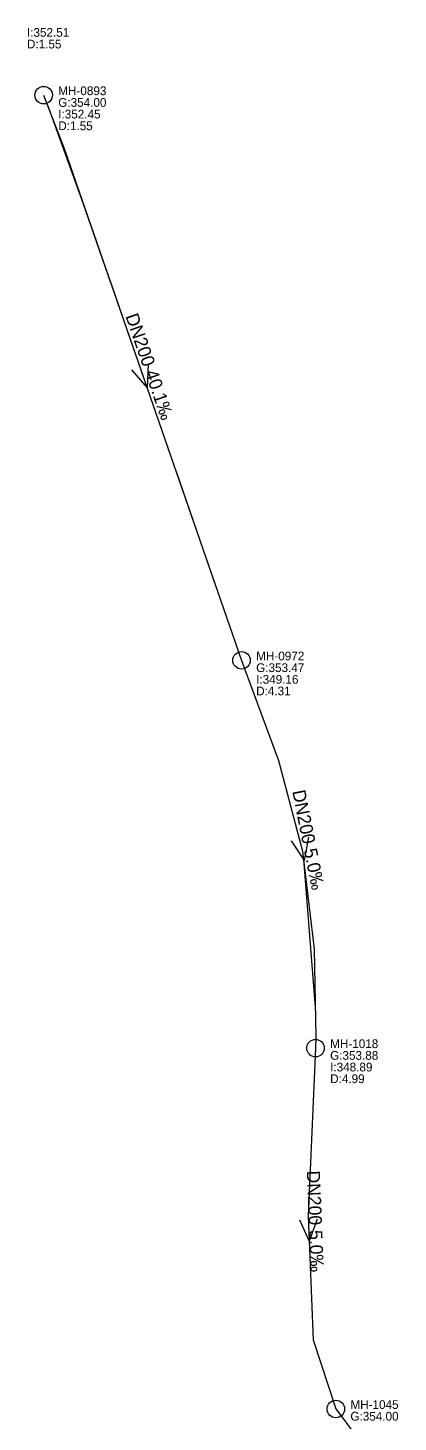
# Model space of a CAD drawing. Header units: metres. Extents: x 449901 to 451990, y 2566737 to 2570846.
# Drawn here: x 450203.8 to 450254.6, y 2567825.4 to 2568016.5 of the extents above; entities that cross this region are included whole.
import ezdxf
from ezdxf.enums import TextEntityAlignment as Align

# ---------------------------------------------------------------- set-up
doc = ezdxf.new("R2010")
doc.units = ezdxf.units.M
for name, color, linetype in [('SEW-LABEL', 2, 'Continuous'), ('SEW-MH', 7, 'Continuous'), ('SEW-MH-LABEL', 8, 'Continuous'), ('SEW-PIPE-DN200', 3, 'Continuous'), ('SEW-RIDER', 8, 'Continuous')]:
    doc.layers.add(name, color=color, linetype=linetype)

msp = doc.modelspace()

# ---------------------------------------------------------------- linework, layer by layer
at = {"layer": 'SEW-LABEL'}
for p, q in [((450218.03, 2567969.63), (450220.15, 2567967.19)), ((450220.3, 2567970.42), (450220.15, 2567967.19)), ((450239.92, 2567905.11), (450241.68, 2567902.4)), ((450242.28, 2567905.58), (450241.68, 2567902.4)), ((450241.06, 2567853.17), (450242.37, 2567850.22)), ((450243.45, 2567853.26), (450242.37, 2567850.22))]:
    msp.add_line(p, q, dxfattribs=at)
at = {"layer": 'SEW-MH'}
for centre in [(450205.97, 2568007.3), (450233.1, 2567929.83), (450243.24, 2567876.69), (450246.02, 2567827.23)]:
    msp.add_circle(centre, 1.2, dxfattribs=at)
at = {"layer": 'SEW-PIPE-DN200'}
for points in [[(450205.97, 2568007.3), (450208.77, 2568000), (450233.1, 2567929.83)], [(450233.1, 2567929.83), (450238.14, 2567916.1), (450241.44, 2567903.68), (450243.03, 2567890.24), (450243.3, 2567878.18), (450243.24, 2567876.69)], [(450243.24, 2567876.69), (450242.24, 2567853.69), (450242.91, 2567836.72), (450246.02, 2567827.23)], [(450246.02, 2567827.23), (450246.02, 2567827.23), (450249.35, 2567822.77), (450252.7, 2567819.82)]]:
    msp.add_lwpolyline(points, dxfattribs=at)
at = {"layer": 'SEW-RIDER'}
for points in [[(450206.48, 2568005.96), (450211.35, 2567992.56), (450215.15, 2567981.6)], [(450215.16, 2567981.58), (450217.94, 2567973.56), (450219.52, 2567969)], [(450224.16, 2567955.6), (450228.3, 2567943.65), (450229.58, 2567939.96)], [(450241.44, 2567903.68), (450241.64, 2567901.97), (450243.21, 2567882.26)]]:
    msp.add_lwpolyline(points, dxfattribs=at)

# ---------------------------------------------------------------- texts
at = {"layer": 'SEW-LABEL'}
for s, rotation, p in [('DN200 40.1‰', -70.8815, (450219.65, 2567969.81)), ('DN200 5.0‰', -78.801, (450241.39, 2567905.07)), ('DN200 5.0‰', -87.7636, (450242.31, 2567852.92))]:
    msp.add_text(s, height=1.8, rotation=rotation, dxfattribs=at).set_placement(p, align=Align.CENTER)
at = {"layer": 'SEW-MH-LABEL'}
for s, p in [('I:352.51', (450203.68, 2568015.3)), ('D:1.55', (450203.68, 2568013.7)), ('G:354.00', (450207.97, 2568005.7)), ('MH-0893', (450207.97, 2568007.3)), ('I:352.45', (450207.97, 2568004.1)), ('D:1.55', (450207.97, 2568002.5)), ('MH-0972', (450235.1, 2567929.83)), ('G:353.47', (450235.1, 2567928.23)), ('I:349.16', (450235.1, 2567926.63)), ('D:4.31', (450235.1, 2567925.03)), ('MH-1018', (450245.24, 2567876.69)), ('G:353.88', (450245.24, 2567875.09)), ('I:348.89', (450245.24, 2567873.49)), ('D:4.99', (450245.24, 2567871.89)), ('MH-1045', (450248.02, 2567827.23)), ('G:354.00', (450248.02, 2567825.63))]:
    msp.add_text(s, height=1.2, dxfattribs=at).set_placement(p)

doc.saveas('drawing.dxf')
